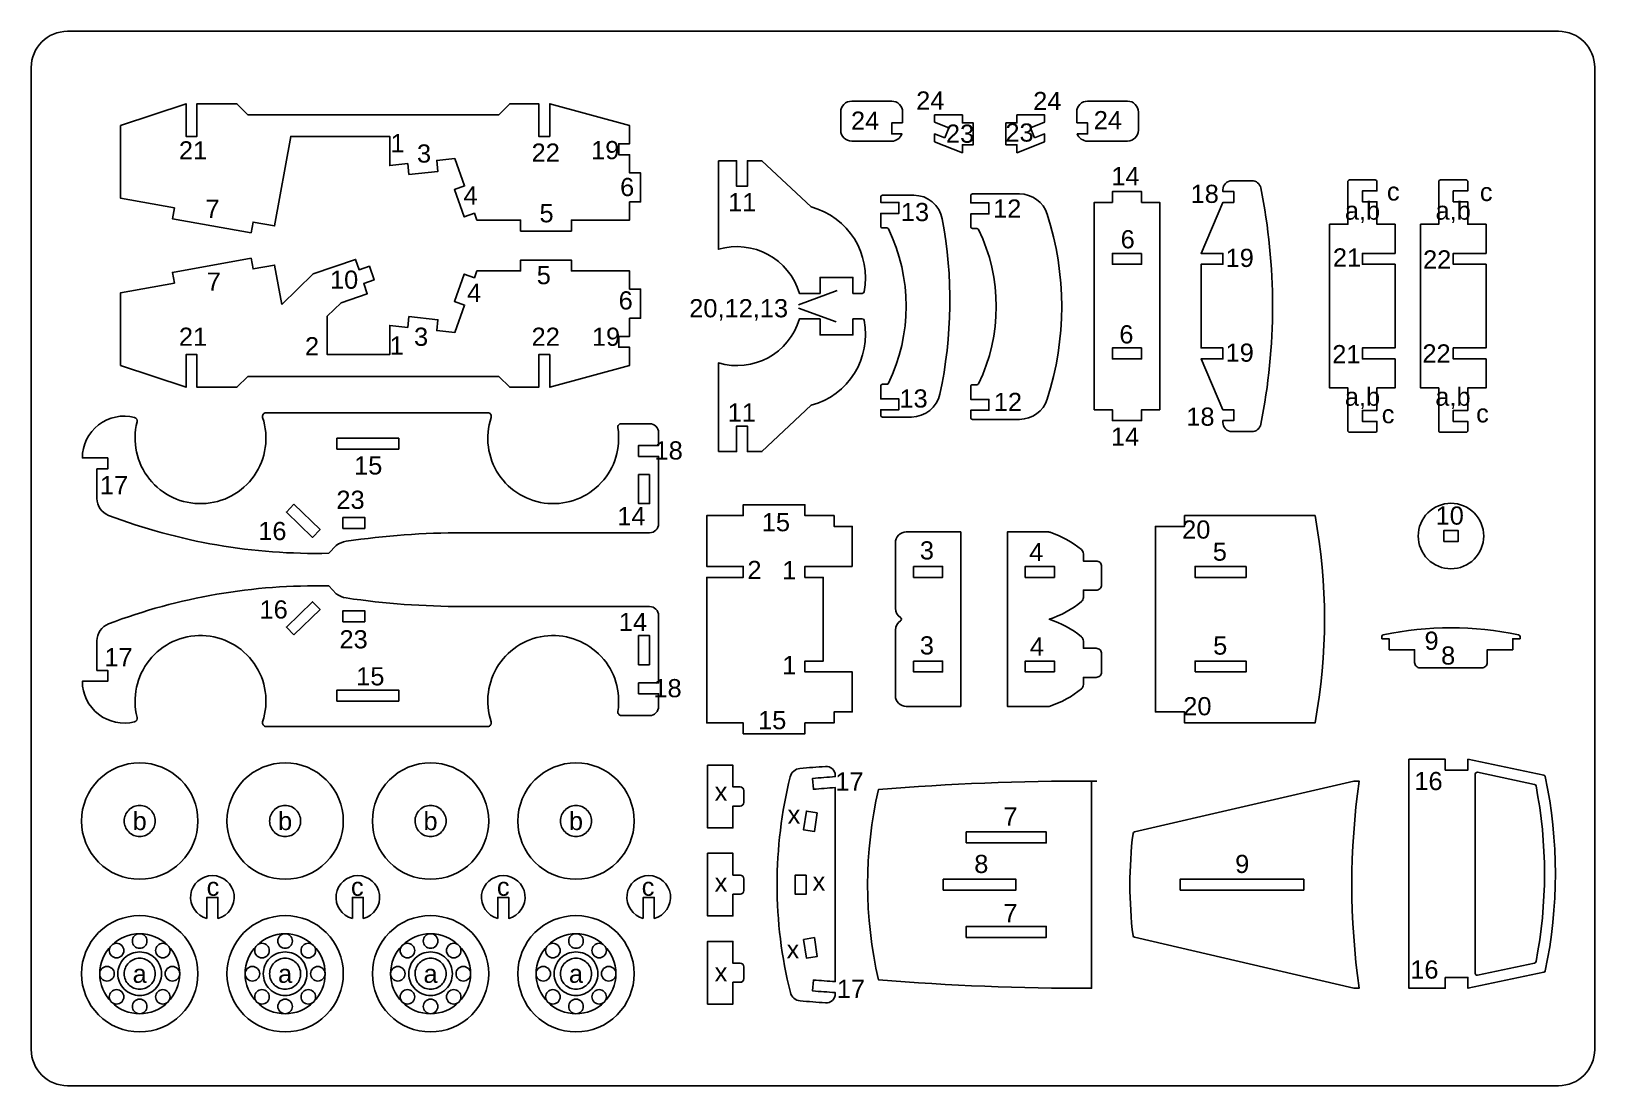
# Model space of a CAD drawing. Extents: x 312 to 742, y -338 to -48.
import ezdxf
from ezdxf.enums import TextEntityAlignment as Align

# ---------------------------------------------------------------- set-up
doc = ezdxf.new("R2010")
doc.units = 0
doc.header["$MEASUREMENT"] = 0
doc.layers.get('0').update_dxf_attribs({"linetype": 'CONTINUOUS'})
for name, color, linetype in [('EXT', 5, 'CONTINUOUS'), ('INT', 6, 'CONTINUOUS'), ('pocket 1mm', 3, 'CONTINUOUS')]:
    doc.layers.add(name, color=color, linetype=linetype)
doc.styles.add('style1', font='ARIALUNI.TTF')

msp = doc.modelspace()

# ---------------------------------------------------------------- linework, layer by layer
for p, q in [((522.98, -122.94), (533.59, -119.01)), ((522.98, -123.85), (533.28, -127.64))]:
    msp.add_line(p, q)
at = {"layer": 'EXT'}
for p, q in [((321.92, -47.7), (731.92, -47.7)), ((311.92, -327.7), (311.92, -57.7)), ((741.92, -327.7), (741.92, -57.7)), ((321.92, -337.7), (731.92, -337.7))]:
    msp.add_line(p, q, dxfattribs=at)
for points in [[(336.5, -73.64), (354.5, -67.64), (354.5, -76.64), (357.5, -76.64), (357.5, -67.64), (368.5, -67.64), (371.5, -70.64), (440.5, -70.64), (443.5, -67.64), (451.5, -67.64), (451.5, -76.64), (454.5, -76.64), (454.5, -67.64), (476.5, -73.64), (476.5, -78.64), (473.5, -78.64), (473.5, -81.64), (476.5, -81.64), (476.5, -86.64), (479.5, -86.64), (479.5, -94.64), (476.5, -94.64), (476.5, -99.64), (460.5, -99.64), (460.5, -102.64), (446.5, -102.64), (446.5, -99.64), (434.5, -99.64), (433.82, -97.76), (431, -98.77), (428.29, -91.25), (431.11, -90.23), (428.4, -82.71), (423.43, -83.24), (423.75, -86.23), (415.8, -87.08), (415.47, -84.1), (410.5, -84.64), (410.5, -76.64), (383.31, -76.64), (378.83, -101.23), (372.92, -100.17), (372.39, -103.13), (350.74, -99.24), (351.27, -96.29), (336.5, -93.64)], [(563.17, -77.04), (560.38, -75.92), (560.38, -78.08), (568, -81.12), (568, -78.9), (571, -78.9), (571, -72.9), (568, -72.9), (568, -70.69), (560.38, -70.69), (560.38, -72.69), (564.28, -74.25)], [(587.83, -77.04), (590.61, -75.92), (590.61, -78.08), (583, -81.12), (583, -78.9), (580, -78.9), (580, -72.9), (583, -72.9), (583, -70.69), (590.61, -70.69), (590.61, -72.69), (586.71, -74.25)], [(380.79, -122.8), (378.83, -112.02), (372.92, -113.08), (372.39, -110.13), (350.74, -114.01), (351.27, -116.97), (336.5, -119.62), (336.5, -139.62), (354.5, -145.62), (354.5, -136.62), (357.5, -136.62), (357.5, -145.62), (368.5, -145.62), (371.5, -142.62), (440.5, -142.62), (443.5, -145.62), (451.5, -145.62), (451.5, -136.62), (454.5, -136.62), (454.5, -145.62), (476.5, -139.62), (476.5, -134.62), (473.5, -134.62), (473.5, -131.62), (476.5, -131.62), (476.5, -126.62), (479.5, -126.62), (479.5, -118.62), (476.5, -118.62), (476.5, -113.62), (460.5, -113.62), (460.5, -110.62), (446.5, -110.62), (446.5, -113.62), (434.5, -113.62), (433.82, -115.5), (431, -114.48), (428.29, -122.01), (431.11, -123.02), (428.4, -130.55), (423.43, -130.01), (423.75, -127.03), (415.8, -126.17), (415.47, -129.15), (410.5, -128.62), (410.5, -136.62), (393.31, -136.62), (393.31, -126.07), (397.12, -122.37), (404.33, -119.91), (403.36, -117.07), (406.2, -116.1), (404.91, -112.32), (402.07, -113.28), (401.1, -110.44), (389.42, -114.43)], [(537.72, -194.9), (537.72, -183.9), (532.72, -183.9), (532.72, -180.9), (524.72, -180.9), (524.72, -177.9), (507.72, -177.9), (507.72, -180.9), (497.72, -180.9), (497.72, -194.9), (507.72, -194.9), (507.72, -197.9), (497.72, -197.9), (497.72, -237.9), (507.72, -237.9), (507.72, -240.9), (524.72, -240.9), (524.72, -237.9), (532.72, -237.9), (532.72, -234.9), (537.72, -234.9), (537.72, -223.9), (524.72, -223.9), (524.72, -220.9), (529.72, -220.9), (529.72, -197.9), (524.72, -197.9), (524.72, -194.9)]]:
    msp.add_lwpolyline(points, close=True, dxfattribs=at)
for points in [[(551.56, -72.92), (551.56, -69.92, 0.414214), (548.56, -66.92), (537.56, -66.92, 0.414214), (534.56, -69.92), (534.56, -74.92, 0.414214), (537.56, -77.92), (548.56, -77.92, 0.317837), (551.38, -75.92), (548.56, -75.92), (548.56, -72.92)], [(599.44, -72.92), (599.44, -69.92, -0.414214), (602.44, -66.92), (613.44, -66.92, -0.414214), (616.44, -69.92), (616.44, -74.92, -0.414214), (613.44, -77.92), (602.44, -77.92, -0.317837), (599.61, -75.92), (602.44, -75.92), (602.44, -72.92)], [(500.89, -83.31), (500.89, -107.66, -0.413992), (523.18, -119.79), (528.89, -119.79), (528.89, -115.39), (537.89, -115.39), (537.89, -119.79), (540.48, -119.79, 0.35835), (540.98, -119.39, 0.395189), (526.38, -96.02), (512.89, -83.31), (508.89, -83.31), (508.89, -90.31), (505.89, -90.31), (505.89, -83.31)], [(647.63, -157.79), (642.16, -157.79, -0.414214), (639.66, -155.29), (639.66, -154.79), (642.66, -154.79), (642.66, -151.79), (639.66, -151.79), (633.66, -137.79), (639.66, -137.79), (639.66, -134.79), (633.66, -134.79), (633.66, -111.79), (639.66, -111.79), (639.66, -108.79), (633.66, -108.79), (639.66, -94.79), (642.66, -94.79), (642.66, -91.79), (639.66, -91.79), (639.66, -91.29, -0.414214), (642.16, -88.79), (647.63, -88.79, -0.357053), (650.08, -90.8, -0.09984), (650.08, -155.79, -0.357053)], [(674.02, -89.09, -0.414214), (674.52, -88.59), (681.52, -88.59, -0.414214), (682.02, -89.09), (682.02, -91.59), (678.02, -91.59), (678.02, -94.59), (682.02, -94.59), (682.02, -100.79), (687.02, -100.79), (687.02, -108.79), (678.02, -108.79), (678.02, -111.79), (687.02, -111.79), (687.02, -134.79), (678.02, -134.79), (678.02, -137.79), (687.02, -137.79), (687.02, -145.79), (682.02, -145.79), (682.02, -151.99), (678.02, -151.99), (678.02, -154.99), (682.02, -154.99), (682.02, -157.49, -0.414214), (681.52, -157.99), (674.52, -157.99, -0.414214), (674.02, -157.49), (674.02, -145.79), (669.02, -145.79), (669.02, -100.79), (674.02, -100.79)], [(699.02, -89.09, -0.414214), (699.52, -88.59), (706.52, -88.59, -0.414214), (707.02, -89.09), (707.02, -91.59), (703.02, -91.59), (703.02, -94.59), (707.02, -94.59), (707.02, -100.79), (712.02, -100.79), (712.02, -108.79), (703.02, -108.79), (703.02, -111.79), (712.02, -111.79), (712.02, -134.79), (703.02, -134.79), (703.02, -137.79), (712.02, -137.79), (712.02, -145.79), (707.02, -145.79), (707.02, -151.99), (703.02, -151.99), (703.02, -154.99), (707.02, -154.99), (707.02, -157.49, -0.414214), (706.52, -157.99), (699.52, -157.99, -0.414214), (699.02, -157.49), (699.02, -145.79), (694.02, -145.79), (694.02, -100.79), (699.02, -100.79)], [(546.04, -144.79), (547.23, -144.79, 0.287622), (547.68, -144.51, 0.229164), (547.68, -102.08, 0.287622), (547.23, -101.79), (546.04, -101.79, -0.414214), (545.54, -101.29), (545.54, -97.79), (550.54, -97.79), (550.54, -94.79), (545.54, -94.79), (545.54, -93.29, -0.414214), (546.04, -92.79), (554.61, -92.79, -0.361227), (562.48, -99.33, -0.099111), (561.83, -147.47, -0.353701), (554.01, -153.79), (546.04, -153.79, -0.414214), (545.54, -153.29), (545.54, -151.79), (550.54, -151.79), (550.54, -148.79), (545.54, -148.79), (545.54, -145.29, -0.414214)], [(570.32, -92.93, -0.414214), (570.82, -92.43), (583.72, -92.43, -0.325935), (591.34, -97.99, -0.156502), (591.34, -148.88, -0.325935), (583.72, -154.43), (570.82, -154.43, -0.414214), (570.32, -153.93), (570.32, -151.93), (575.32, -151.93), (575.32, -148.93), (570.32, -148.93), (570.32, -145.43, -0.414214), (570.82, -144.93), (572.01, -144.93, 0.287622), (572.46, -144.65, 0.229164), (572.46, -102.21, 0.287622), (572.01, -101.93), (570.82, -101.93, -0.414214), (570.32, -101.43), (570.32, -97.93), (575.32, -97.93), (575.32, -94.93), (570.32, -94.93)], [(500.89, -163.28), (500.89, -138.93, 0.413992), (523.18, -126.79), (528.89, -126.79), (528.89, -131.2), (537.89, -131.2), (537.89, -126.79), (540.48, -126.79, -0.35835), (540.98, -127.2, -0.395189), (526.38, -150.57), (512.89, -163.28), (508.89, -163.28), (508.89, -156.28), (505.89, -156.28), (505.89, -163.28)], [(437.45, -152.62), (376.5, -152.62, 0.511773), (375.55, -153.93, -0.502707), (358.99, -177.61, -0.499119), (341.04, -155.12, 0.414752), (340.32, -153.91, 0.489575), (325.97, -165.05), (332.97, -165.05), (332.97, -168.05), (329.97, -168.05), (329.97, -176.16, 0.311433), (333.2, -180.84, 0.096655), (393.73, -191.26), (395.82, -189.1, -0.125901), (398.57, -187.95, -0.036503), (430.56, -185.62), (481.97, -185.62, 0.414214), (484.47, -183.12), (484.47, -164.62), (478.97, -164.62), (478.97, -161.62), (484.47, -161.62), (484.47, -158.12, 0.414214), (481.97, -155.62), (474.24, -155.62, 0.461455), (473.25, -156.77, -0.486365), (454.01, -177.56, -0.486365), (438.4, -153.93, 0.511773)], [(702.38, -177.52, 0.414214), (693.38, -186.52, 0.414214), (702.38, -195.52, 0.414214), (711.38, -186.52, 0.414214)], [(629.1, -180.9), (629.1, -183.9), (621.1, -183.9), (621.1, -234.9), (629.1, -234.9), (629.1, -237.9), (665.02, -237.9, 0.090677), (665.02, -180.9)], [(549.57, -188.4, -0.414214), (552.57, -185.4), (567.57, -185.4), (567.57, -233.4), (552.57, -233.4, -0.414214), (549.57, -230.4), (549.57, -212.4, -0.263265), (551.03, -209.82, 0.565742), (551.03, -208.97, -0.263265), (549.57, -206.4)], [(606.31, -223.9), (606.31, -218.9, 0.414214), (604.81, -217.4), (601.31, -217.4), (601.31, -215.4, 0.225924), (600.75, -214.23, 0.091416), (591.89, -209.4, 0.091416), (600.75, -204.56, 0.225924), (601.31, -203.39), (601.31, -201.4), (604.81, -201.4, 0.414214), (606.31, -199.9), (606.31, -194.9, 0.414214), (604.81, -193.4), (601.31, -193.4), (601.31, -191.4, 0.225924), (600.75, -190.23, 0.089151), (592.13, -185.47, 0.081772), (591.65, -185.4), (580.4, -185.4), (580.4, -233.4), (591.65, -233.4, 0.081772), (592.13, -233.32, 0.089151), (600.75, -228.56, 0.225924), (601.31, -227.39), (601.31, -225.4), (604.81, -225.4, 0.414214)], [(437.45, -238.9), (376.5, -238.9, -0.511773), (375.55, -237.58, 0.502707), (358.99, -213.9, 0.499119), (341.04, -236.39, -0.414752), (340.32, -237.6, -0.489575), (325.97, -226.46), (332.97, -226.46), (332.97, -223.46), (329.97, -223.46), (329.97, -215.35, -0.311433), (333.2, -210.67, -0.096655), (393.73, -200.26), (395.82, -202.41, 0.125901), (398.57, -203.56, 0.036503), (430.56, -205.9), (481.97, -205.9, -0.414214), (484.47, -208.4), (484.47, -226.9), (478.97, -226.9), (478.97, -229.9), (484.47, -229.9), (484.47, -233.4, -0.414214), (481.97, -235.9), (474.24, -235.9, -0.461455), (473.25, -234.74, 0.486365), (454.01, -213.95, 0.486365), (438.4, -237.58, -0.511773)], [(685.38, -217.78), (685.38, -214.78), (683.38, -214.78), (683.38, -214.19, -0.355285), (683.77, -213.7, -0.10301), (720.98, -213.7, -0.355285), (721.38, -214.19), (721.38, -214.78), (719.38, -214.78), (719.38, -217.78), (712.38, -217.78), (712.38, -221.28, -0.414214), (710.88, -222.78), (693.88, -222.78, -0.414214), (692.38, -221.28), (692.38, -217.78)], [(341.74, -280.9, -0.414214), (325.74, -264.9, -0.414214), (341.74, -248.9, -0.414214), (357.74, -264.9, -0.414214)], [(381.74, -280.9, -0.414214), (365.74, -264.9, -0.414214), (381.74, -248.9, -0.414214), (397.74, -264.9, -0.414214)], [(421.74, -280.9, -0.414214), (405.74, -264.9, -0.414214), (421.74, -248.9, -0.414214), (437.74, -264.9, -0.414214)], [(461.74, -280.9, -0.414214), (445.74, -264.9, -0.414214), (461.74, -248.9, -0.414214), (477.74, -264.9, -0.414214)], [(700.8, -307.9), (707.05, -307.9), (707.05, -310.9), (727.93, -306.5, 0.296879), (728.31, -306.11, 0.104768), (728.31, -252.68, 0.296879), (727.93, -252.29), (707.05, -247.9), (707.05, -250.9), (700.8, -250.9), (700.8, -247.9), (690.8, -247.9), (690.8, -310.9), (700.8, -310.9)], [(507.9, -259.78, -0.414214), (506.9, -260.78), (504.9, -260.78), (504.9, -266.78), (497.95, -266.78), (497.95, -249.54), (504.9, -249.54), (504.9, -255.54), (506.9, -255.54, -0.414214), (507.9, -256.54)], [(533.04, -312.41, -0.436071), (530.36, -314.9, -0.002414), (523.36, -314.35, -0.321048), (520.7, -312.09, -0.122663), (520.67, -252.71, -0.321247), (523.34, -250.44, -0.002422), (530.36, -249.89, -0.436071), (533.04, -252.38), (533.04, -252.7, 0.002159), (526.81, -253.17), (527.04, -256.16, -0.002085), (533.04, -255.71), (533.04, -309.08, -0.002085), (527.04, -308.63), (526.81, -311.62, 0.002159), (533.04, -312.09)], [(603.54, -253.9, 0.020329), (544.95, -256.2, 0.114538), (544.95, -308.59, 0.020329), (603.54, -310.9)], [(675.67, -310.9), (677.13, -310.9, -0.070175), (677.13, -253.9), (675.67, -253.9), (615.32, -267.91, 0.315093), (614.94, -268.33, 0.060918), (614.94, -296.46, 0.315093), (615.32, -296.88)], [(507.9, -284.02, -0.414214), (506.9, -285.02), (504.9, -285.02), (504.9, -291.02), (497.95, -291.02), (497.95, -273.78), (504.9, -273.78), (504.9, -279.78), (506.9, -279.78, -0.414214), (507.9, -280.78)], [(360.24, -291.7, -0.881018), (361.74, -279.9, -0.881018), (363.24, -291.7), (363.24, -285.9), (360.24, -285.9)], [(400.24, -291.7, -0.881018), (401.74, -279.9, -0.881018), (403.24, -291.7), (403.24, -285.9), (400.24, -285.9)], [(440.24, -291.7, -0.881018), (441.74, -279.9, -0.881018), (443.24, -291.7), (443.24, -285.9), (440.24, -285.9)], [(480.24, -291.7, -0.881018), (481.74, -279.9, -0.881018), (483.24, -291.7), (483.24, -285.9), (480.24, -285.9)], [(341.74, -290.9, -0.414214), (357.74, -306.9, -0.414214), (341.74, -322.9, -0.414214), (325.74, -306.9, -0.414214)], [(381.74, -290.9, -0.414214), (397.74, -306.9, -0.414214), (381.74, -322.9, -0.414214), (365.74, -306.9, -0.414214)], [(421.74, -290.9, -0.414214), (437.74, -306.9, -0.414214), (421.74, -322.9, -0.414214), (405.74, -306.9, -0.414214)], [(461.74, -290.9, -0.414214), (477.74, -306.9, -0.414214), (461.74, -322.9, -0.414214), (445.74, -306.9, -0.414214)], [(507.9, -308.25, -0.414214), (506.9, -309.25), (504.9, -309.25), (504.9, -315.25), (497.95, -315.25), (497.95, -298.02), (504.9, -298.02), (504.9, -304.02), (506.9, -304.02, -0.414214), (507.9, -305.02)]]:
    msp.add_lwpolyline(points, format="xyb", close=True, dxfattribs=at)
for points in [[(617.28, -91.79), (617.28, -94.79), (622.28, -94.79), (622.28, -151.79), (617.28, -151.79), (617.28, -154.79), (609.28, -154.79), (609.28, -151.79), (604.28, -151.79), (604.28, -94.79), (609.28, -94.79), (609.28, -91.79), (617.28, -91.79), (617.28, -94.79)], [(617.28, -154.79), (617.28, -151.79)]]:
    msp.add_lwpolyline(points, dxfattribs=at)
for centre, start, end in [((321.92, -57.7), 90, 180), ((731.92, -57.7), 0, 90), ((321.92, -327.7), 180, 270), ((731.92, -327.7), 270, 0)]:
    msp.add_arc(centre, 10, start, end, dxfattribs=at)
at = {"layer": 'INT'}
msp.add_line((603.54, -253.9), (604.99, -253.9), dxfattribs=at)
msp.add_lwpolyline([(604.28, -108.79), (604.28, -97.79)], dxfattribs=at)
for points in [[(617.28, -108.79), (617.28, -111.79), (609.28, -111.79), (609.28, -108.79)], [(617.28, -134.79), (609.28, -134.79), (609.28, -137.79), (617.28, -137.79)], [(395.97, -159.62), (412.97, -159.62), (412.97, -162.62), (395.97, -162.62)], [(481.97, -169.62), (478.97, -169.62), (478.97, -177.62), (481.97, -177.62)], [(384.17, -177.79), (391.34, -184.75), (389.25, -186.91), (382.08, -179.94)], [(397.65, -181.42), (403.65, -181.42), (403.65, -184.42), (397.65, -184.42)], [(700.38, -188.02), (704.38, -188.02), (704.38, -185.02), (700.38, -185.02)], [(554.57, -194.9), (554.57, -197.9), (562.57, -197.9), (562.57, -194.9)], [(593.31, -197.9), (593.31, -194.9), (585.31, -194.9), (585.31, -197.9)], [(646.02, -194.9), (632.02, -194.9), (632.02, -197.9), (646.02, -197.9)], [(384.17, -213.72), (391.34, -206.76), (389.25, -204.6), (382.08, -211.57)], [(397.65, -210.09), (403.65, -210.09), (403.65, -207.09), (397.65, -207.09)], [(481.97, -221.9), (478.97, -221.9), (478.97, -213.9), (481.97, -213.9)], [(554.57, -220.9), (554.57, -223.9), (562.57, -223.9), (562.57, -220.9)], [(593.31, -223.9), (593.31, -220.9), (585.31, -220.9), (585.31, -223.9)], [(632.02, -223.9), (632.02, -220.9), (646.02, -220.9), (646.02, -223.9)], [(395.97, -231.9), (412.97, -231.9), (412.97, -228.9), (395.97, -228.9)], [(528.1, -262.63), (527.3, -267.81), (524.34, -267.36), (525.13, -262.18)], [(569.09, -270.9), (569.09, -267.9), (591.09, -267.9), (591.09, -270.9)], [(525.04, -279.78), (525.04, -285.02), (522.04, -285.02), (522.04, -279.78)], [(562.74, -283.9), (582.74, -283.9), (582.74, -280.9), (562.74, -280.9)], [(627.88, -283.9), (627.88, -280.9), (661.88, -280.9), (661.88, -283.9)], [(569.09, -296.9), (569.09, -293.9), (591.09, -293.9), (591.09, -296.9)], [(524.34, -297.44), (525.13, -302.61), (528.1, -302.16), (527.3, -296.98)]]:
    msp.add_lwpolyline(points, close=True, dxfattribs=at)
for points in [[(725.77, -255.22, 0.301107), (725.38, -254.82), (709.65, -251.51, 0.47643), (709.05, -252), (709.05, -306.79, 0.47643), (709.65, -307.28), (725.38, -303.97, 0.301107), (725.77, -303.57, 0.096926)], [(341.74, -269.17, -0.414214), (337.47, -264.9, -0.414214), (341.74, -260.62, -0.414214), (346.01, -264.9, -0.414214)], [(381.74, -269.17, -0.414214), (377.47, -264.9, -0.414214), (381.74, -260.62, -0.414214), (386.01, -264.9, -0.414214)], [(421.74, -269.17, -0.414214), (417.47, -264.9, -0.414214), (421.74, -260.62, -0.414214), (426.01, -264.9, -0.414214)], [(461.74, -269.17, -0.414214), (457.47, -264.9, -0.414214), (461.74, -260.62, -0.414214), (466.01, -264.9, -0.414214)], [(341.74, -299.9, -0.414214), (339.74, -297.9, -0.414214), (341.74, -295.9, -0.414214), (343.74, -297.9, -0.414214)], [(381.74, -299.9, -0.414214), (379.74, -297.9, -0.414214), (381.74, -295.9, -0.414214), (383.74, -297.9, -0.414214)], [(421.74, -299.9, -0.414214), (419.74, -297.9, -0.414214), (421.74, -295.9, -0.414214), (423.74, -297.9, -0.414214)], [(461.74, -299.9, -0.414214), (459.74, -297.9, -0.414214), (461.74, -295.9, -0.414214), (463.74, -297.9, -0.414214)], [(335.38, -302.53, -0.414214), (333.38, -300.53, -0.414214), (335.38, -298.53, -0.414214), (337.38, -300.53, -0.414214)], [(348.11, -302.53, -0.414214), (346.11, -300.53, -0.414214), (348.11, -298.53, -0.414214), (350.11, -300.53, -0.414214)], [(375.38, -302.53, -0.414214), (373.38, -300.53, -0.414214), (375.38, -298.53, -0.414214), (377.38, -300.53, -0.414214)], [(388.11, -302.53, -0.414214), (386.11, -300.53, -0.414214), (388.11, -298.53, -0.414214), (390.11, -300.53, -0.414214)], [(415.38, -302.53, -0.414214), (413.38, -300.53, -0.414214), (415.38, -298.53, -0.414214), (417.38, -300.53, -0.414214)], [(428.11, -302.53, -0.414214), (426.11, -300.53, -0.414214), (428.11, -298.53, -0.414214), (430.11, -300.53, -0.414214)], [(455.38, -302.53, -0.414214), (453.38, -300.53, -0.414214), (455.38, -298.53, -0.414214), (457.38, -300.53, -0.414214)], [(468.11, -302.53, -0.414214), (466.11, -300.53, -0.414214), (468.11, -298.53, -0.414214), (470.11, -300.53, -0.414214)], [(332.74, -308.9, -0.414214), (330.74, -306.9, -0.414214), (332.74, -304.9, -0.414214), (334.74, -306.9, -0.414214)], [(341.74, -311.17, -0.414214), (337.47, -306.9, -0.414214), (341.74, -302.62, -0.414214), (346.01, -306.9, -0.414214)], [(350.74, -308.9, -0.414214), (348.74, -306.9, -0.414214), (350.74, -304.9, -0.414214), (352.74, -306.9, -0.414214)], [(372.74, -308.9, -0.414214), (370.74, -306.9, -0.414214), (372.74, -304.9, -0.414214), (374.74, -306.9, -0.414214)], [(381.74, -311.17, -0.414214), (377.47, -306.9, -0.414214), (381.74, -302.62, -0.414214), (386.01, -306.9, -0.414214)], [(390.74, -308.9, -0.414214), (388.74, -306.9, -0.414214), (390.74, -304.9, -0.414214), (392.74, -306.9, -0.414214)], [(412.74, -308.9, -0.414214), (410.74, -306.9, -0.414214), (412.74, -304.9, -0.414214), (414.74, -306.9, -0.414214)], [(421.74, -311.17, -0.414214), (417.47, -306.9, -0.414214), (421.74, -302.62, -0.414214), (426.01, -306.9, -0.414214)], [(430.74, -308.9, -0.414214), (428.74, -306.9, -0.414214), (430.74, -304.9, -0.414214), (432.74, -306.9, -0.414214)], [(452.74, -308.9, -0.414214), (450.74, -306.9, -0.414214), (452.74, -304.9, -0.414214), (454.74, -306.9, -0.414214)], [(461.74, -311.17, -0.414214), (457.47, -306.9, -0.414214), (461.74, -302.62, -0.414214), (466.01, -306.9, -0.414214)], [(470.74, -308.9, -0.414214), (468.74, -306.9, -0.414214), (470.74, -304.9, -0.414214), (472.74, -306.9, -0.414214)], [(335.38, -315.26, -0.414214), (333.38, -313.26, -0.414214), (335.38, -311.26, -0.414214), (337.38, -313.26, -0.414214)], [(341.74, -317.9, -0.414214), (339.74, -315.9, -0.414214), (341.74, -313.9, -0.414214), (343.74, -315.9, -0.414214)], [(348.11, -315.26, -0.414214), (346.11, -313.26, -0.414214), (348.11, -311.26, -0.414214), (350.11, -313.26, -0.414214)], [(375.38, -315.26, -0.414214), (373.38, -313.26, -0.414214), (375.38, -311.26, -0.414214), (377.38, -313.26, -0.414214)], [(381.74, -317.9, -0.414214), (379.74, -315.9, -0.414214), (381.74, -313.9, -0.414214), (383.74, -315.9, -0.414214)], [(388.11, -315.26, -0.414214), (386.11, -313.26, -0.414214), (388.11, -311.26, -0.414214), (390.11, -313.26, -0.414214)], [(415.38, -315.26, -0.414214), (413.38, -313.26, -0.414214), (415.38, -311.26, -0.414214), (417.38, -313.26, -0.414214)], [(421.74, -317.9, -0.414214), (419.74, -315.9, -0.414214), (421.74, -313.9, -0.414214), (423.74, -315.9, -0.414214)], [(428.11, -315.26, -0.414214), (426.11, -313.26, -0.414214), (428.11, -311.26, -0.414214), (430.11, -313.26, -0.414214)], [(455.38, -315.26, -0.414214), (453.38, -313.26, -0.414214), (455.38, -311.26, -0.414214), (457.38, -313.26, -0.414214)], [(461.74, -317.9, -0.414214), (459.74, -315.9, -0.414214), (461.74, -313.9, -0.414214), (463.74, -315.9, -0.414214)], [(468.11, -315.26, -0.414214), (466.11, -313.26, -0.414214), (468.11, -311.26, -0.414214), (470.11, -313.26, -0.414214)]]:
    msp.add_lwpolyline(points, format="xyb", close=True, dxfattribs=at)
at = {"layer": 'pocket 1mm'}
for points in [[(341.74, -317.9, -0.414214), (330.74, -306.9, -0.414214), (341.74, -295.9, -0.414214), (352.74, -306.9, -0.414214)], [(381.74, -317.9, -0.414214), (370.74, -306.9, -0.414214), (381.74, -295.9, -0.414214), (392.74, -306.9, -0.414214)], [(421.74, -317.9, -0.414214), (410.74, -306.9, -0.414214), (421.74, -295.9, -0.414214), (432.74, -306.9, -0.414214)], [(461.74, -317.9, -0.414214), (450.74, -306.9, -0.414214), (461.74, -295.9, -0.414214), (472.74, -306.9, -0.414214)], [(341.74, -312.9, -0.414214), (335.74, -306.9, -0.414214), (341.74, -300.9, -0.414214), (347.74, -306.9, -0.414214)], [(381.74, -312.9, -0.414214), (375.74, -306.9, -0.414214), (381.74, -300.9, -0.414214), (387.74, -306.9, -0.414214)], [(421.74, -312.9, -0.414214), (415.74, -306.9, -0.414214), (421.74, -300.9, -0.414214), (427.74, -306.9, -0.414214)], [(461.74, -312.9, -0.414214), (455.74, -306.9, -0.414214), (461.74, -300.9, -0.414214), (467.74, -306.9, -0.414214)]]:
    msp.add_lwpolyline(points, format="xyb", close=True, dxfattribs=at)

# ---------------------------------------------------------------- texts
at = {"style": 'style1'}
for s, p in [('24', (559.19, -66.74)), ('24', (591.36, -66.88)), ('24', (541.25, -72.29)), ('23', (583.72, -75.55)), ('24', (608.02, -72.15)), ('1', (412.66, -78.46)), ('23', (567.37, -75.86)), ('21', (356.41, -80.46)), ('3', (419.95, -81.32)), ('22', (453.41, -81.07)), ('19', (469.78, -80.38)), ('14', (612.85, -87.54)), ('6', (475.81, -90.53)), ('18', (634.65, -92.41)), ('7', (361.79, -96.52)), ('4', (432.73, -92.86)), ('11', (507.45, -94.7)), ('12', (580.34, -96.46)), ('a,b', (678.05, -97.02)), ('c', (686.51, -91.76)), ('a,b', (702.99, -97.02)), ('c', (712.08, -91.9)), ('5', (453.64, -97.74)), ('13', (554.97, -97.41)), ('6', (613.47, -104.9)), ('19', (644.28, -110.02)), ('21', (673.8, -109.91)), ('22', (698.59, -110.45)), ('7', (362.13, -116.55)), ('10', (397.96, -116.02)), ('5', (452.88, -114.76)), ('4', (433.71, -119.62)), ('6', (475.41, -121.71)), ('20,12,13', (506.48, -123.87)), ('6', (613.11, -131.05)), ('21', (356.41, -131.71)), ('2', (389.14, -134.32)), ('1', (412.44, -134.12)), ('3', (419.14, -131.71)), ('22', (453.41, -131.71)), ('19', (470, -131.71)), ('19', (644.28, -136.08)), ('21', (673.62, -136.5)), ('22', (698.41, -136.31)), ('13', (554.58, -148.69)), ('a,b', (678.05, -148.19)), ('a,b', (702.93, -148.19)), ('11', (507.34, -152.54)), ('12', (580.53, -149.64)), ('18', (633.47, -153.69)), ('c', (685.08, -153)), ('c', (711.05, -152.78)), ('14', (612.74, -159.2)), ('18', (487.22, -162.98)), ('15', (404.59, -167.1)), ('17', (334.68, -172.54)), ('23', (399.72, -176.55)), ('14', (476.97, -181.06)), ('15', (516.72, -182.71)), ('10', (702.04, -180.89)), ('16', (378.23, -185.14)), ('20', (632.33, -184.73)), ('3', (558.25, -190.47)), ('4', (588.32, -190.93)), ('5', (638.82, -190.81)), ('2', (510.82, -195.85)), ('1', (520.4, -195.91)), ('16', (378.58, -206.72)), ('14', (477.41, -210.15)), ('23', (400.57, -214.92)), ('3', (558.25, -216.6)), ('4', (588.51, -216.89)), ('5', (638.92, -216.64)), ('9', (697.05, -215.31)), ('17', (335.92, -219.84)), ('8', (701.61, -219.38)), ('15', (405.17, -225.09)), ('1', (520.4, -222.03)), ('18', (486.92, -228.36)), ('20', (632.64, -233.32)), ('15', (515.7, -237.15)), ('17', (536.95, -254.01)), ('16', (696.2, -253.9)), ('x', (501.62, -256.82)), ('b', (341.74, -264.9)), ('b', (381.74, -264.9)), ('b', (421.74, -264.9)), ('b', (461.74, -264.9)), ('x', (521.68, -263.14)), ('7', (581.22, -263.68)), ('8', (573.21, -276.7)), ('9', (644.97, -276.7)), ('c', (361.89, -282.97)), ('c', (401.59, -282.97)), ('c', (441.73, -282.97)), ('c', (481.56, -282.97)), ('x', (501.62, -281.81)), ('x', (528.55, -281.53)), ('7', (581.22, -290.24)), ('x', (521.4, -300.2)), ('x', (501.62, -306.51)), ('16', (695.07, -305.74)), ('a', (341.74, -306.9)), ('a', (381.74, -306.9)), ('a', (421.74, -306.9)), ('a', (461.74, -306.9)), ('17', (537.36, -311.06))]:
    msp.add_text(s, height=5, dxfattribs=at).set_placement(p, align=Align.MIDDLE_CENTER)

doc.saveas('drawing.dxf')
